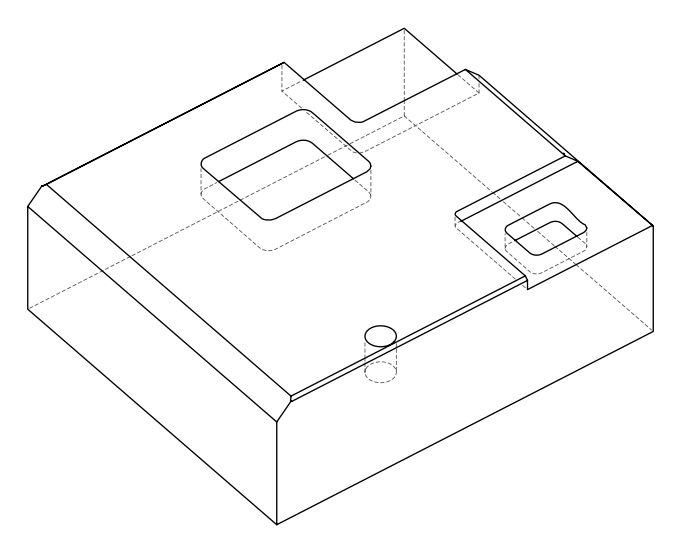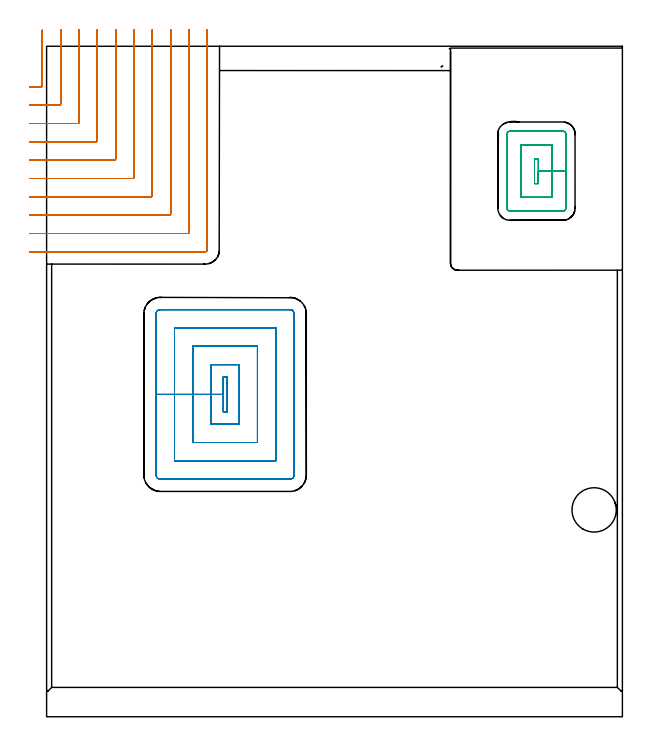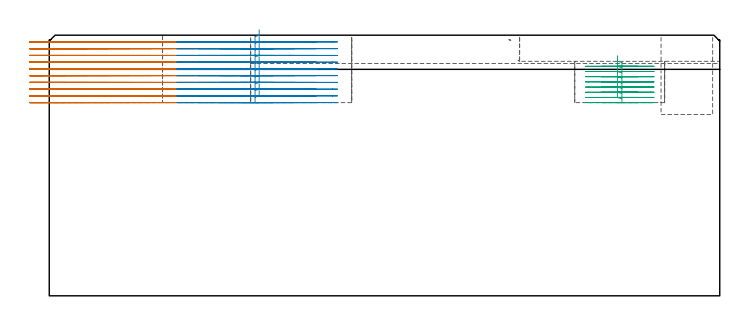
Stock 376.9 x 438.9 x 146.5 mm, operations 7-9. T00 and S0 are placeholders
(PLAN: 9 operations, 4 tool changes, 152.4 min)
(1 INDEXABLE_INSERT_DRILL_BLIND_HOLE_FROM_SOLID | STEP1POCKET | UGT0302_008 | 0.19 min | 29429 mm3)
(2 AREA_MILL | FG_CHAMFER_SURFACE | UGT0205_001 | 4.54 min | 1535 mm3)
(3 AREA_MILL_1 | FG_CHAMFER_SURFACE_1 | UGT0205_001 | 8.44 min | 32209 mm3)
(4 AREA_MILL_2 | FG_CHAMFER_SURFACE_2 | UGT0205_001 | 21.42 min | 69439 mm3)
(5 AREA_MILL_3 | FG_CHAMFER_SURFACE_3 | UGT0205_001 | 4.61 min | 1522 mm3)
(6 MILL_CORNER_NOTCH_RECTANGULAR | CORNER_NOTCH_RECTANGULAR | NXT0201_009 | Follow Part, ap 2, ae 75% | 49.76 min | 230284 mm3)
(7 MILL_CORNER_NOTCH_RECTANGULAR_1 | CORNER_NOTCH_RECTANGULAR_1 | NXT0201_012 | Follow Part, ap 4, ae 75% | 33.62 min | 610157 mm3)
(8 MILL_RECTANGULAR_POCKET | POCKET_RECTANGULAR_STRAIGHT | NXT0201_012 | Follow Part, ap 4, ae 75% | 23.6 min | 508019 mm3)
(9 MILL_RECTANGULAR_POCKET_1 | POCKET_RECTANGULAR_STRAIGHT_1 | NXT0201_011 | Follow Part, ap 3, ae 75% | 6.27 min | 74109 mm3)
(TOOL UGT0302_008 | Indexable Insert Drill 29mm | D29 PA180 FL50 Z2)
(TOOL UGT0205_001 | Chamfer Mill 20 x 3 x 45 deg. | D20 FL50 Z2)
(TOOL NXT0201_009 | ENDMILL 8mm [2P460-0800-NA 1630] | D8 FL26 Z6)
(TOOL NXT0201_012 | ENDMILL 16mm [2P460-1600-NA 1630] | D16 FL38 Z6)
(TOOL NXT0201_011 | ENDMILL 12mm [2P460-1200-NA 1630] | D12 FL38 Z6)
(OP 7 MILL_CORNER_NOTCH_RECTANGULAR_1)
G17 G21 G94 G90
T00 M6
G54
G17 G0 G90 X-11. Y412.3 S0 M3
G43 Z156.5 H1
Z142.71
G94 G1 X-8. F250.
X-3.592 F500.
G3 X-2.8 Y413.092 R0.8
G1 Y446.394
Y449.394 F250.
G0 Z156.5
X-11. Y400.3
Z142.71
G1 X-8.
X8.407 F500.
G3 X9.2 Y401.093 R0.8
G1 Y446.646
Y446.9
X9.208 Y449.9 F250.
G0 Z156.5
X-11. Y388.3
Z142.71
G1 X-8.
X20.407 F500.
G3 X21.2 Y389.093 R0.8
G1 Y446.646
Y446.9
X21.209 Y449.9 F250.
G0 Z156.5
X-11. Y376.3
Z142.71
G1 X-8.
X32.406 F500.
G3 X33.2 Y377.094 R0.8
G1 Y446.646
Y446.9
X33.211 Y449.9 F250.
G0 Z156.5
X-11. Y364.3
Z142.71
G1 X-8.
X44.406 F500.
G3 X45.2 Y365.094 R0.8
G1 Y446.646
X45.201 Y446.9
X45.213 Y449.9 F250.
G0 Z156.5
X-11. Y352.3
Z142.71
G1 X-8.
X56.405 F500.
G3 X57.2 Y353.095 R0.8
G1 Y446.646
X57.201 Y446.9
X57.217 Y449.9 F250.
G0 Z156.5
X-11. Y340.3
Z142.71
G1 X-8.
X68.405 F500.
G3 X69.2 Y341.095 R0.8
G1 Y446.646
X69.201 Y446.9
X69.222 Y449.9 F250.
G0 Z156.5
X-11. Y328.3
Z142.71
G1 X-8.
X80.405 F500.
G3 X81.2 Y329.095 R0.8
G1 Y446.646
G2 X81.201 Y446.9 R24.
G1 X81.233 Y449.9 F250.
G0 Z156.5
X-11. Y316.3
Z142.71
G1 X-8.
X92.405 F500.
G3 X93.2 Y317.095 R0.8
G1 Y446.646
G2 X93.203 Y446.9 R12.
G1 X93.266 Y449.899 F250.
G0 Z156.5
X-11. Y304.3
Z142.71
G1 X-8.
X103.7 F500.
G3 X105.2 Y305.8 R1.5
G1 Y446.646
Y449.646 F250.
G0 Z156.5
X-11. Y412.3
Z138.92
G1 X-8.
X-3.593 F500.
G3 X-2.8 Y413.093 R0.8
G1 Y446.394
Y449.394 F250.
G0 Z156.5
X-11. Y400.3
Z138.92
G1 X-8.
X8.407 F500.
G3 X9.2 Y401.093 R0.8
G1 Y446.713
Y446.9
X9.206 Y449.9 F250.
G0 Z156.5
X-11. Y388.3
Z138.92
G1 X-8.
X20.407 F500.
G3 X21.2 Y389.093 R0.8
G1 Y446.713
Y446.9
X21.207 Y449.9 F250.
G0 Z156.5
X-11. Y376.3
Z138.92
G1 X-8.
X32.406 F500.
G3 X33.2 Y377.094 R0.8
G1 Y446.713
Y446.9
X33.208 Y449.9 F250.
G0 Z156.5
X-11. Y364.3
Z138.92
G1 X-8.
X44.406 F500.
G3 X45.2 Y365.094 R0.8
G1 Y446.713
Y446.9
X45.21 Y449.9 F250.
G0 Z156.5
X-11. Y352.3
Z138.92
G1 X-8.
X56.405 F500.
G3 X57.2 Y353.095 R0.8
G1 Y446.713
Y446.9
X57.212 Y449.9 F250.
G0 Z156.5
X-11. Y340.3
Z138.92
G1 X-8.
X68.405 F500.
G3 X69.2 Y341.095 R0.8
G1 Y446.713
Y446.9
X69.216 Y449.9 F250.
G0 Z156.5
X-11. Y328.3
Z138.92
G1 X-8.
X80.405 F500.
G3 X81.2 Y329.095 R0.8
G1 Y446.713
X81.201 Y446.9
X81.224 Y449.9 F250.
G0 Z156.5
X-11. Y316.3
Z138.92
G1 X-8.
X92.404 F500.
G3 X93.2 Y317.096 R0.8
G1 Y446.713
X93.201 Y446.9
X93.248 Y449.9 F250.
G0 Z156.5
X-11. Y304.3
Z138.92
G1 X-8.
X103.7 F500.
G3 X105.2 Y305.8 R1.5
G1 Y446.713
Y449.713 F250.
G0 Z156.5
X-11. Y412.3
Z135.13
G1 X-8.
X-3.593 F500.
G3 X-2.8 Y413.093 R0.8
G1 Y446.394
Y449.394 F250.
G0 Z156.5
X-11. Y400.3
Z135.13
G1 X-8.
X8.407 F500.
G3 X9.2 Y401.093 R0.8
G1 Y446.9
Y449.9 F250.
G0 Z156.5
X-11. Y388.3
Z135.13
G1 X-8.
X20.407 F500.
G3 X21.2 Y389.093 R0.8
G1 Y446.9
Y449.9 F250.
G0 Z156.5
X-11. Y376.3
Z135.13
G1 X-8.
X32.406 F500.
G3 X33.2 Y377.094 R0.8
G1 Y446.9
Y449.9 F250.
G0 Z156.5
X-11. Y364.3
Z135.13
G1 X-8.
X44.406 F500.
G3 X45.2 Y365.094 R0.8
G1 Y446.9
Y449.9 F250.
G0 Z156.5
X-11. Y352.3
Z135.13
G1 X-8.
X56.405 F500.
G3 X57.2 Y353.095 R0.8
G1 Y446.9
Y449.9 F250.
G0 Z156.5
X-11. Y340.3
Z135.13
G1 X-8.
X68.405 F500.
G3 X69.2 Y341.095 R0.8
G1 Y446.9
Y449.9 F250.
G0 Z156.5
X-11. Y328.3
Z135.13
G1 X-8.
X80.405 F500.
G3 X81.2 Y329.095 R0.8
G1 Y446.9
Y449.9 F250.
G0 Z156.5
X-11. Y316.3
Z135.13
G1 X-8.
X92.404 F500.
G3 X93.2 Y317.096 R0.8
G1 Y446.9
Y449.9 F250.
G0 Z156.5
X-11. Y304.3
Z135.13
G1 X-8.
X103.7 F500.
G3 X105.2 Y305.8 R1.5
G1 Y446.9
Y449.9 F250.
G0 Z156.5
X-11. Y412.3
Z131.34
G1 X-8.
X-3.592 F500.
G3 X-2.8 Y413.092 R0.8
G1 Y446.394
Y449.394 F250.
G0 Z156.5
X-11. Y400.3
Z131.34
G1 X-8.
X8.407 F500.
G3 X9.2 Y401.093 R0.8
G1 Y446.9
Y449.9 F250.
G0 Z156.5
X-11. Y388.3
Z131.34
G1 X-8.
X20.407 F500.
G3 X21.2 Y389.093 R0.8
G1 Y446.9
Y449.9 F250.
G0 Z156.5
X-11. Y376.3
Z131.34
G1 X-8.
X32.406 F500.
G3 X33.2 Y377.094 R0.8
G1 Y446.9
Y449.9 F250.
G0 Z156.5
X-11. Y364.3
Z131.34
G1 X-8.
X44.406 F500.
G3 X45.2 Y365.094 R0.8
G1 Y446.9
Y449.9 F250.
G0 Z156.5
X-11. Y352.3
Z131.34
G1 X-8.
X56.406 F500.
G3 X57.2 Y353.095 R0.8
G1 Y446.9
Y449.9 F250.
G0 Z156.5
X-11. Y340.3
Z131.34
G1 X-8.
X68.405 F500.
G3 X69.2 Y341.095 R0.8
G1 Y446.9
Y449.9 F250.
G0 Z156.5
X-11. Y328.3
Z131.34
G1 X-8.
X80.405 F500.
G3 X81.2 Y329.095 R0.8
G1 Y446.9
Y449.9 F250.
G0 Z156.5
X-11. Y316.3
Z131.34
G1 X-8.
X92.405 F500.
G3 X93.2 Y317.095 R0.8
G1 Y446.9
Y449.9 F250.
G0 Z156.5
X-11. Y304.3
Z131.34
G1 X-8.
X103.7 F500.
G3 X105.2 Y305.8 R1.5
G1 Y446.9
Y449.9 F250.
G0 Z156.5
X-11. Y412.3
Z127.55
G1 X-8.
X-3.592 F500.
G3 X-2.8 Y413.092 R0.8
G1 Y446.394
Y449.394 F250.
G0 Z156.5
X-11. Y400.3
Z127.55
G1 X-8.
X8.407 F500.
G3 X9.2 Y401.093 R0.8
G1 Y446.9
Y449.9 F250.
G0 Z156.5
X-11. Y388.3
Z127.55
G1 X-8.
X20.407 F500.
G3 X21.2 Y389.093 R0.8
G1 Y446.9
Y449.9 F250.
G0 Z156.5
X-11. Y376.3
Z127.55
G1 X-8.
X32.406 F500.
G3 X33.2 Y377.094 R0.8
G1 Y446.9
Y449.9 F250.
G0 Z156.5
X-11. Y364.3
Z127.55
G1 X-8.
X44.406 F500.
G3 X45.2 Y365.094 R0.8
G1 Y446.9
Y449.9 F250.
G0 Z156.5
X-11. Y352.3
Z127.55
G1 X-8.
X56.405 F500.
G3 X57.2 Y353.095 R0.8
G1 Y446.9
Y449.9 F250.
G0 Z156.5
X-11. Y340.3
Z127.55
G1 X-8.
X68.405 F500.
G3 X69.2 Y341.095 R0.8
G1 Y446.9
Y449.9 F250.
G0 Z156.5
X-11. Y328.3
Z127.55
G1 X-8.
X80.405 F500.
G3 X81.2 Y329.095 R0.8
G1 Y446.9
Y449.9 F250.
G0 Z156.5
X-11. Y316.3
Z127.55
G1 X-8.
X92.405 F500.
G3 X93.2 Y317.095 R0.8
G1 Y446.9
Y449.9 F250.
G0 Z156.5
X-11. Y304.3
Z127.55
G1 X-8.
X103.7 F500.
G3 X105.2 Y305.8 R1.5
G1 Y446.9
Y449.9 F250.
G0 Z156.5
X-11. Y412.3
Z123.76
G1 X-8.
X-3.592 F500.
G3 X-2.8 Y413.092 R0.8
G1 Y446.394
Y449.394 F250.
G0 Z156.5
X-11. Y400.3
Z123.76
G1 X-8.
X8.407 F500.
G3 X9.2 Y401.093 R0.8
G1 Y446.9
Y449.9 F250.
G0 Z156.5
X-11. Y388.3
Z123.76
G1 X-8.
X20.407 F500.
G3 X21.2 Y389.093 R0.8
G1 Y446.9
Y449.9 F250.
G0 Z156.5
X-11. Y376.3
Z123.76
G1 X-8.
X32.406 F500.
G3 X33.2 Y377.094 R0.8
G1 Y446.9
Y449.9 F250.
G0 Z156.5
X-11. Y364.3
Z123.76
G1 X-8.
X44.406 F500.
G3 X45.2 Y365.094 R0.8
G1 Y446.9
Y449.9 F250.
G0 Z156.5
X-11. Y352.3
Z123.76
G1 X-8.
X56.406 F500.
G3 X57.2 Y353.095 R0.8
G1 Y446.9
Y449.9 F250.
G0 Z156.5
X-11. Y340.3
Z123.76
G1 X-8.
X68.405 F500.
G3 X69.2 Y341.095 R0.8
G1 Y446.9
Y449.9 F250.
G0 Z156.5
X-11. Y328.3
Z123.76
G1 X-8.
X80.405 F500.
G3 X81.2 Y329.095 R0.8
G1 Y446.9
Y449.9 F250.
G0 Z156.5
X-11. Y316.3
Z123.76
G1 X-8.
X92.405 F500.
G3 X93.2 Y317.095 R0.8
G1 Y446.9
Y449.9 F250.
G0 Z156.5
X-11. Y304.3
Z123.76
G1 X-8.
X103.7 F500.
G3 X105.2 Y305.8 R1.5
G1 Y446.9
Y449.9 F250.
G0 Z156.5
X-11. Y412.3
Z119.97
G1 X-8.
X-3.592 F500.
G3 X-2.8 Y413.092 R0.8
G1 Y446.394
Y449.394 F250.
G0 Z156.5
X-11. Y400.3
Z119.97
G1 X-8.
X8.407 F500.
G3 X9.2 Y401.093 R0.8
G1 Y446.9
Y449.9 F250.
G0 Z156.5
X-11. Y388.3
Z119.97
G1 X-8.
X20.407 F500.
G3 X21.2 Y389.093 R0.8
G1 Y446.9
Y449.9 F250.
G0 Z156.5
X-11. Y376.3
Z119.97
G1 X-8.
X32.406 F500.
G3 X33.2 Y377.094 R0.8
G1 Y446.9
Y449.9 F250.
G0 Z156.5
X-11. Y364.3
Z119.97
G1 X-8.
X44.406 F500.
G3 X45.2 Y365.094 R0.8
G1 Y446.9
Y449.9 F250.
G0 Z156.5
X-11. Y352.3
Z119.97
G1 X-8.
X56.406 F500.
G3 X57.2 Y353.095 R0.8
G1 Y446.9
Y449.9 F250.
G0 Z156.5
X-11. Y340.3
Z119.97
G1 X-8.
X68.405 F500.
G3 X69.2 Y341.095 R0.8
G1 Y446.9
Y449.9 F250.
G0 Z156.5
X-11. Y328.3
Z119.97
G1 X-8.
X80.405 F500.
G3 X81.2 Y329.095 R0.8
G1 Y446.9
Y449.9 F250.
G0 Z156.5
X-11. Y316.3
Z119.97
G1 X-8.
X92.405 F500.
G3 X93.2 Y317.095 R0.8
G1 Y446.9
Y449.9 F250.
G0 Z156.5
X-11. Y304.3
Z119.97
G1 X-8.
X103.7 F500.
G3 X105.2 Y305.8 R1.5
G1 Y446.9
Y449.9 F250.
G0 Z156.5
X-11. Y412.3
Z116.18
G1 X-8.
X-3.592 F500.
G3 X-2.8 Y413.092 R0.8
G1 Y446.394
Y449.394 F250.
G0 Z156.5
X-11. Y400.3
Z116.18
G1 X-8.
X8.407 F500.
G3 X9.2 Y401.093 R0.8
G1 Y446.9
Y449.9 F250.
G0 Z156.5
X-11. Y388.3
Z116.18
G1 X-8.
X20.407 F500.
G3 X21.2 Y389.093 R0.8
G1 Y446.9
Y449.9 F250.
G0 Z156.5
X-11. Y376.3
Z116.18
G1 X-8.
X32.406 F500.
G3 X33.2 Y377.094 R0.8
G1 Y446.9
Y449.9 F250.
G0 Z156.5
X-11. Y364.3
Z116.18
G1 X-8.
X44.406 F500.
G3 X45.2 Y365.094 R0.8
G1 Y446.9
Y449.9 F250.
G0 Z156.5
X-11. Y352.3
Z116.18
G1 X-8.
X56.406 F500.
G3 X57.2 Y353.095 R0.8
G1 Y446.9
Y449.9 F250.
G0 Z156.5
X-11. Y340.3
Z116.18
G1 X-8.
X68.405 F500.
G3 X69.2 Y341.095 R0.8
G1 Y446.9
Y449.9 F250.
G0 Z156.5
X-11. Y328.3
Z116.18
G1 X-8.
X80.405 F500.
G3 X81.2 Y329.095 R0.8
G1 Y446.9
Y449.9 F250.
G0 Z156.5
X-11. Y316.3
Z116.18
G1 X-8.
X92.405 F500.
G3 X93.2 Y317.095 R0.8
G1 Y446.9
Y449.9 F250.
G0 Z156.5
X-11. Y304.3
Z116.18
G1 X-8.
X103.7 F500.
G3 X105.2 Y305.8 R1.5
G1 Y446.9
Y449.9 F250.
G0 Z156.5
X-11. Y412.3
Z112.39
G1 X-8.
X-3.592 F500.
G3 X-2.8 Y413.092 R0.8
G1 Y446.394
Y449.394 F250.
G0 Z156.5
X-11. Y400.3
Z112.39
G1 X-8.
X8.407 F500.
G3 X9.2 Y401.093 R0.8
G1 Y446.9
Y449.9 F250.
G0 Z156.5
X-11. Y388.3
Z112.39
G1 X-8.
X20.407 F500.
G3 X21.2 Y389.093 R0.8
G1 Y446.9
Y449.9 F250.
G0 Z156.5
X-11. Y376.3
Z112.39
G1 X-8.
X32.406 F500.
G3 X33.2 Y377.094 R0.8
G1 Y446.9
Y449.9 F250.
G0 Z156.5
X-11. Y364.3
Z112.39
G1 X-8.
X44.406 F500.
G3 X45.2 Y365.094 R0.8
G1 Y446.9
Y449.9 F250.
G0 Z156.5
X-11. Y352.3
Z112.39
G1 X-8.
X56.406 F500.
G3 X57.2 Y353.095 R0.8
G1 Y446.9
Y449.9 F250.
G0 Z156.5
X-11. Y340.3
Z112.39
G1 X-8.
X68.405 F500.
G3 X69.2 Y341.095 R0.8
G1 Y446.9
Y449.9 F250.
G0 Z156.5
X-11. Y328.3
Z112.39
G1 X-8.
X80.405 F500.
G3 X81.2 Y329.095 R0.8
G1 Y446.9
Y449.9 F250.
G0 Z156.5
X-11. Y316.3
Z112.39
G1 X-8.
X92.405 F500.
G3 X93.2 Y317.095 R0.8
G1 Y446.9
Y449.9 F250.
G0 Z156.5
X-11. Y304.3
Z112.39
G1 X-8.
X103.7 F500.
G3 X105.2 Y305.8 R1.5
G1 Y446.9
Y449.9 F250.
G0 Z156.5
X-11. Y412.3
Z108.6
G1 X-8.
X-3.592 F500.
G3 X-2.8 Y413.092 R0.8
G1 Y446.394
Y449.394 F250.
G0 Z156.5
X-11. Y400.3
Z108.6
G1 X-8.
X8.407 F500.
G3 X9.2 Y401.093 R0.8
G1 Y446.9
Y449.9 F250.
G0 Z156.5
X-11. Y388.3
Z108.6
G1 X-8.
X20.407 F500.
G3 X21.2 Y389.093 R0.8
G1 Y446.9
Y449.9 F250.
G0 Z156.5
X-11. Y376.3
Z108.6
G1 X-8.
X32.406 F500.
G3 X33.2 Y377.094 R0.8
G1 Y446.9
Y449.9 F250.
G0 Z156.5
X-11. Y364.3
Z108.6
G1 X-8.
X44.406 F500.
G3 X45.2 Y365.094 R0.8
G1 Y446.9
Y449.9 F250.
G0 Z156.5
X-11. Y352.3
Z108.6
G1 X-8.
X56.406 F500.
G3 X57.2 Y353.095 R0.8
G1 Y446.9
Y449.9 F250.
G0 Z156.5
X-11. Y340.3
Z108.6
G1 X-8.
X68.405 F500.
G3 X69.2 Y341.095 R0.8
G1 Y446.9
Y449.9 F250.
G0 Z156.5
X-11. Y328.3
Z108.6
G1 X-8.
X80.405 F500.
G3 X81.2 Y329.095 R0.8
G1 Y446.9
Y449.9 F250.
G0 Z156.5
X-11. Y316.3
Z108.6
G1 X-8.
X92.405 F500.
G3 X93.2 Y317.095 R0.8
G1 Y446.9
Y449.9 F250.
G0 Z156.5
X-11. Y304.3
Z108.6
G1 X-8.
X103.7 F500.
G3 X105.2 Y305.8 R1.5
G1 Y446.9
Y449.9 F250.
G0 Z156.5
M5
M2
(OP 8 MILL_RECTANGULAR_POCKET)
G17 G21 G94 G90
T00 M6
G54
G17 G0 G90 X118. Y210.959 S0 M3
G43 Z156.5 H1
Z149.5
G94 G1 Y222.5 Z146.408 F250.
X115.7 Z145.791
Y211. Z142.71
Y199.5 F500.
X118.
Y222.5
X115.7
Y211.
X107.7
Y191.5
X126.
Y230.5
X107.7
Y211.
X95.7
Y179.5
X138.
Y242.5
X95.7
Y211.
X83.7
Y167.5
X150.
Y254.5
X83.7
Y211.
X71.7
Y158.2
G3 X74.4 Y155.5 R2.7
G1 X159.3
G3 X162. Y158.2 R2.7
G1 Y263.8
G3 X159.3 Y266.5 R2.7
G1 X74.4
G3 X71.7 Y263.8 R2.7
G1 Y211.
Y210.
G0 X118. Y210.959 Z145.71
G1 Y222.5 Z142.618 F250.
X115.7 Z142.001
Y211. Z138.92
Y199.5 F500.
X118.
Y222.5
X115.7
Y211.
X107.7
Y191.5
X126.
Y230.5
X107.7
Y211.
X95.7
Y179.5
X138.
Y242.5
X95.7
Y211.
X83.7
Y167.5
X150.
Y254.5
X83.7
Y211.
X71.7
Y158.2
G3 X74.4 Y155.5 R2.7
G1 X159.3
G3 X162. Y158.2 R2.7
G1 Y263.8
G3 X159.3 Y266.5 R2.7
G1 X74.4
G3 X71.7 Y263.8 R2.7
G1 Y211.
Y210.
G0 X118. Y210.959 Z141.92
G1 Y222.5 Z138.828 F250.
X115.7 Z138.211
Y211. Z135.13
Y199.5 F500.
X118.
Y222.5
X115.7
Y211.
X107.7
Y191.5
X126.
Y230.5
X107.7
Y211.
X95.7
Y179.5
X138.
Y242.5
X95.7
Y211.
X83.7
Y167.5
X150.
Y254.5
X83.7
Y211.
X71.7
Y158.2
G3 X74.4 Y155.5 R2.7
G1 X159.3
G3 X162. Y158.2 R2.7
G1 Y263.8
G3 X159.3 Y266.5 R2.7
G1 X74.4
G3 X71.7 Y263.8 R2.7
G1 Y211.
Y210.
G0 X118. Y210.959 Z138.13
G1 Y222.5 Z135.038 F250.
X115.7 Z134.421
Y211. Z131.34
Y199.5 F500.
X118.
Y222.5
X115.7
Y211.
X107.7
Y191.5
X126.
Y230.5
X107.7
Y211.
X95.7
Y179.5
X138.
Y242.5
X95.7
Y211.
X83.7
Y167.5
X150.
Y254.5
X83.7
Y211.
X71.7
Y158.2
G3 X74.4 Y155.5 R2.7
G1 X159.3
G3 X162. Y158.2 R2.7
G1 Y263.8
G3 X159.3 Y266.5 R2.7
G1 X74.4
G3 X71.7 Y263.8 R2.7
G1 Y211.
Y210.
G0 X118. Y210.959 Z134.34
G1 Y222.5 Z131.248 F250.
X115.7 Z130.631
Y211. Z127.55
Y199.5 F500.
X118.
Y222.5
X115.7
Y211.
X107.7
Y191.5
X126.
Y230.5
X107.7
Y211.
X95.7
Y179.5
X138.
Y242.5
X95.7
Y211.
X83.7
Y167.5
X150.
Y254.5
X83.7
Y211.
X71.7
Y158.2
G3 X74.4 Y155.5 R2.7
G1 X159.3
G3 X162. Y158.2 R2.7
G1 Y263.8
G3 X159.3 Y266.5 R2.7
G1 X74.4
G3 X71.7 Y263.8 R2.7
G1 Y211.
Y210.
G0 X118. Y210.959 Z130.55
G1 Y222.5 Z127.458 F250.
X115.7 Z126.841
Y211. Z123.76
Y199.5 F500.
X118.
Y222.5
X115.7
Y211.
X107.7
Y191.5
X126.
Y230.5
X107.7
Y211.
X95.7
Y179.5
X138.
Y242.5
X95.7
Y211.
X83.7
Y167.5
X150.
Y254.5
X83.7
Y211.
X71.7
Y158.2
G3 X74.4 Y155.5 R2.7
G1 X159.3
G3 X162. Y158.2 R2.7
G1 Y263.8
G3 X159.3 Y266.5 R2.7
G1 X74.4
G3 X71.7 Y263.8 R2.7
G1 Y211.
Y210.
G0 X118. Y210.959 Z126.76
G1 Y222.5 Z123.668 F250.
X115.7 Z123.051
Y211. Z119.97
Y199.5 F500.
X118.
Y222.5
X115.7
Y211.
X107.7
Y191.5
X126.
Y230.5
X107.7
Y211.
X95.7
Y179.5
X138.
Y242.5
X95.7
Y211.
X83.7
Y167.5
X150.
Y254.5
X83.7
Y211.
X71.7
Y158.2
G3 X74.4 Y155.5 R2.7
G1 X159.3
G3 X162. Y158.2 R2.7
G1 Y263.8
G3 X159.3 Y266.5 R2.7
G1 X74.4
G3 X71.7 Y263.8 R2.7
G1 Y211.
Y210.
G0 X118. Y210.959 Z122.97
G1 Y222.5 Z119.878 F250.
X115.7 Z119.261
Y211. Z116.18
Y199.5 F500.
X118.
Y222.5
X115.7
Y211.
X107.7
Y191.5
X126.
Y230.5
X107.7
Y211.
X95.7
Y179.5
X138.
Y242.5
X95.7
Y211.
X83.7
Y167.5
X150.
Y254.5
X83.7
Y211.
X71.7
Y158.2
G3 X74.4 Y155.5 R2.7
G1 X159.3
G3 X162. Y158.2 R2.7
G1 Y263.8
G3 X159.3 Y266.5 R2.7
G1 X74.4
G3 X71.7 Y263.8 R2.7
G1 Y211.
Y210.
G0 X118. Y210.959 Z119.18
G1 Y222.5 Z116.088 F250.
X115.7 Z115.471
Y211. Z112.39
Y199.5 F500.
X118.
Y222.5
X115.7
Y211.
X107.7
Y191.5
X126.
Y230.5
X107.7
Y211.
X95.7
Y179.5
X138.
Y242.5
X95.7
Y211.
X83.7
Y167.5
X150.
Y254.5
X83.7
Y211.
X71.7
Y158.2
G3 X74.4 Y155.5 R2.7
G1 X159.3
G3 X162. Y158.2 R2.7
G1 Y263.8
G3 X159.3 Y266.5 R2.7
G1 X74.4
G3 X71.7 Y263.8 R2.7
G1 Y211.
Y210.
G0 X118. Y210.959 Z115.39
G1 Y222.5 Z112.298 F250.
X115.7 Z111.681
Y211. Z108.6
Y199.5 F500.
X118.
Y222.5
X115.7
Y211.
X107.7
Y191.5
X126.
Y230.5
X107.7
Y211.
X95.7
Y179.5
X138.
Y242.5
X95.7
Y211.
X83.7
Y167.5
X150.
Y254.5
X83.7
Y211.
X71.7
Y158.2
G3 X74.4 Y155.5 R2.7
G1 X159.3
G3 X162. Y158.2 R2.7
G1 Y263.8
G3 X159.3 Y266.5 R2.7
G1 X74.4
G3 X71.7 Y263.8 R2.7
G1 Y211.
Y210.
G0 Z156.5
M5
M2
(OP 9 MILL_RECTANGULAR_POCKET_1)
G17 G21 G94 G90
T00 M6
G54
G17 G0 G90 X319.4 Y360.426 S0 M3
G43 Z156.5 H1
Z134.923
G94 G1 Y349. Z131.861 F250.
X321.9 Z131.191
Y357.15 Z129.008
Y365.3 F500.
X319.4
Y349.
X321.9
Y357.15
X330.9
Y374.3
X310.4
Y340.
X330.9
Y357.15
X339.9
Y381.4
G3 X338. Y383.3 R1.9
G1 X303.3
G3 X301.4 Y381.4 R1.9
G1 Y332.9
G3 X303.3 Y331. R1.9
G1 X338.
G3 X339.9 Y332.9 R1.9
G1 Y357.15
Y358.15
G0 X319.4 Y360.426 Z132.008
G1 Y349. Z128.946 F250.
X321.9 Z128.276
Y357.15 Z126.092
Y365.3 F500.
X319.4
Y349.
X321.9
Y357.15
X330.9
Y374.3
X310.4
Y340.
X330.9
Y357.15
X339.9
Y381.4
G3 X338. Y383.3 R1.9
G1 X303.3
G3 X301.4 Y381.4 R1.9
G1 Y332.9
G3 X303.3 Y331. R1.9
G1 X338.
G3 X339.9 Y332.9 R1.9
G1 Y357.15
Y358.15
G0 X319.4 Y360.426 Z129.092
G1 Y349. Z126.031 F250.
X321.9 Z125.361
Y357.15 Z123.177
Y365.3 F500.
X319.4
Y349.
X321.9
Y357.15
X330.9
Y374.3
X310.4
Y340.
X330.9
Y357.15
X339.9
Y381.4
G3 X338. Y383.3 R1.9
G1 X303.3
G3 X301.4 Y381.4 R1.9
G1 Y332.9
G3 X303.3 Y331. R1.9
G1 X338.
G3 X339.9 Y332.9 R1.9
G1 Y357.15
Y358.15
G0 X319.4 Y360.426 Z126.177
G1 Y349. Z123.115 F250.
X321.9 Z122.445
Y357.15 Z120.262
Y365.3 F500.
X319.4
Y349.
X321.9
Y357.15
X330.9
Y374.3
X310.4
Y340.
X330.9
Y357.15
X339.9
Y381.4
G3 X338. Y383.3 R1.9
G1 X303.3
G3 X301.4 Y381.4 R1.9
G1 Y332.9
G3 X303.3 Y331. R1.9
G1 X338.
G3 X339.9 Y332.9 R1.9
G1 Y357.15
Y358.15
G0 X319.4 Y360.426 Z123.262
G1 Y349. Z120.2 F250.
X321.9 Z119.53
Y357.15 Z117.346
Y365.3 F500.
X319.4
Y349.
X321.9
Y357.15
X330.9
Y374.3
X310.4
Y340.
X330.9
Y357.15
X339.9
Y381.4
G3 X338. Y383.3 R1.9
G1 X303.3
G3 X301.4 Y381.4 R1.9
G1 Y332.9
G3 X303.3 Y331. R1.9
G1 X338.
G3 X339.9 Y332.9 R1.9
G1 Y357.15
Y358.15
G0 X319.4 Y360.426 Z120.346
G1 Y349. Z117.284 F250.
X321.9 Z116.615
Y357.15 Z114.431
Y365.3 F500.
X319.4
Y349.
X321.9
Y357.15
X330.9
Y374.3
X310.4
Y340.
X330.9
Y357.15
X339.9
Y381.4
G3 X338. Y383.3 R1.9
G1 X303.3
G3 X301.4 Y381.4 R1.9
G1 Y332.9
G3 X303.3 Y331. R1.9
G1 X338.
G3 X339.9 Y332.9 R1.9
G1 Y357.15
Y358.15
G0 X319.4 Y360.426 Z117.431
G1 Y349. Z114.369 F250.
X321.9 Z113.699
Y357.15 Z111.515
Y365.3 F500.
X319.4
Y349.
X321.9
Y357.15
X330.9
Y374.3
X310.4
Y340.
X330.9
Y357.15
X339.9
Y381.4
G3 X338. Y383.3 R1.9
G1 X303.3
G3 X301.4 Y381.4 R1.9
G1 Y332.9
G3 X303.3 Y331. R1.9
G1 X338.
G3 X339.9 Y332.9 R1.9
G1 Y357.15
Y358.15
G0 X319.4 Y360.426 Z114.515
G1 Y349. Z111.454 F250.
X321.9 Z110.784
Y357.15 Z108.6
Y365.3 F500.
X319.4
Y349.
X321.9
Y357.15
X330.9
Y374.3
X310.4
Y340.
X330.9
Y357.15
X339.9
Y381.4
G3 X338. Y383.3 R1.9
G1 X303.3
G3 X301.4 Y381.4 R1.9
G1 Y332.9
G3 X303.3 Y331. R1.9
G1 X338.
G3 X339.9 Y332.9 R1.9
G1 Y357.15
Y358.15
G0 Z156.5
M5
M2
